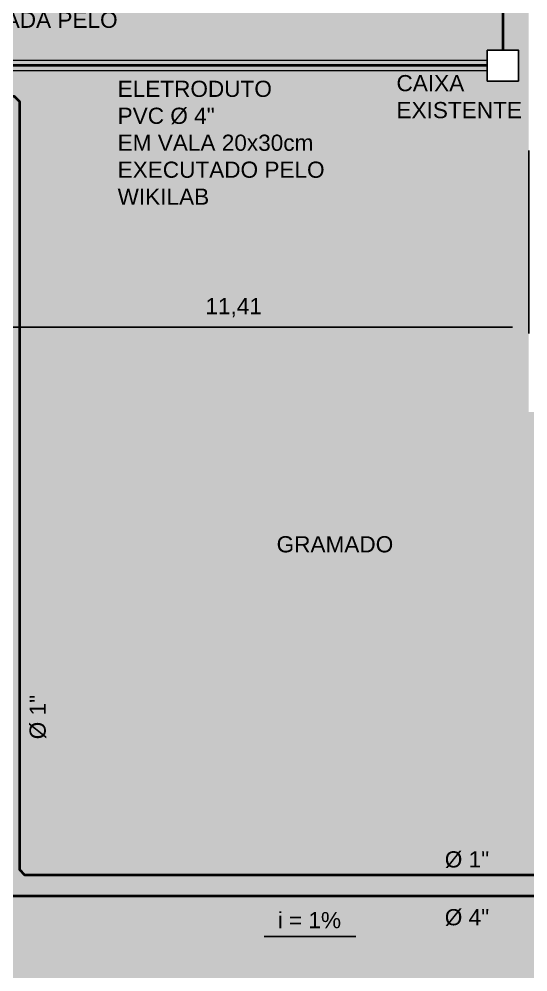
# Model space of a CAD drawing. Header units: millimetres. Extents: x 340455 to 340556, y 7380652 to 7380707.
# Drawn here: x 340488.4 to 340498.24, y 7380670.99 to 7380689.4 of the extents above; entities that cross this region are included whole.
import ezdxf

# ---------------------------------------------------------------- set-up
doc = ezdxf.new("R2010")
doc.units = ezdxf.units.MM
doc.linetypes.add('HIDDEN', pattern=[9.525, 6.35, -3.175])
for name, color, linetype, lineweight in [('Anotações', 14, 'Continuous', 5), ('Hachuras', 8, 'Continuous', 5), ('Projeções', 144, 'HIDDEN', 5)]:
    doc.layers.add(name, color=color, linetype=linetype, lineweight=lineweight)
for name, color, linetype, lineweight, true_color in [('Elétrica', 84, 'Continuous', 40, 0x23a40e), ('Esgoto', 36, 'Continuous', 40, 0x7a3b00), ('Hidráulica', 160, 'Continuous', 40, 0x0e30f1)]:
    doc.layers.add(name, color=color, linetype=linetype, lineweight=lineweight, true_color=true_color)
doc.styles.get("Standard").update_dxf_attribs({"font": 'arial.ttf'})
doc.styles.add('UFABCSBC$0$ROMANS', font='arial.ttf')
doc.dimstyles.new('DIM', dxfattribs={"dimscale": 0.125, "dimtxt": 2.5, "dimasz": 2.5, "dimexe": 1, "dimexo": 1, "dimgap": 1.5, "dimtad": 1, "dimzin": 4, "dimtxsty": 'UFABCSBC$0$ROMANS', "dimcen": 0.09, "dimclrt": 256, "dimadec": 0, "dimazin": 0, "dimtfac": 1, "dimtix": 1, "dimtofl": 0, "dimtmove": 2, "dimatfit": 3, "dimfxl": 1, "dimtolj": 1, "dimtzin": 0, "dimarcsym": 0})

# ---------------------------------------------------------------- blocks, each defined once
blk = doc.blocks.new('*D11')
at = {"layer": 'Anotações', "color": 0, "lineweight": -2, "ltscale": 5}
for p, q in [((340486.849, 7380686.864), (340486.849, 7380683.329)), ((340498.256, 7380686.864), (340498.256, 7380683.329))]:
    blk.add_line(p, q, dxfattribs=at)
at = {"layer": 'Anotações', "color": 0, "linetype": 'ByBlock', "lineweight": -2, "ltscale": 5}
blk.add_line((340487.161, 7380683.454), (340497.943, 7380683.454), dxfattribs=at)
at = {"layer": 'Anotações', "color": 0}
for points in [[(340487.161, 7380683.506), (340487.161, 7380683.402), (340486.849, 7380683.454)], [(340497.943, 7380683.402), (340497.943, 7380683.506), (340498.256, 7380683.454)]]:
    blk.add_solid(points, dxfattribs=at)
at = {"layer": 'Defpoints', "color": 0}
for p in [(340486.849, 7380686.989), (340498.256, 7380686.989), (340498.256, 7380683.454)]:
    blk.add_point(p, dxfattribs=at)
at = {"layer": 'Anotações', "insert": (340492.552, 7380683.829), "char_height": 0.3125, "attachment_point": 5, "style": 'UFABCSBC$0$ROMANS'}
blk.add_mtext('\\A1;11,41', dxfattribs=at)

msp = doc.modelspace()

# ---------------------------------------------------------------- hatches: boundary and pattern name
at = {"layer": 'Hachuras', "ltscale": 5, "true_color": 0xdce2d0, "transparency": 50331648}
h = msp.add_hatch(color=254, dxfattribs=at)
h.paths.add_polyline_path([(340467.818, 7380651.642), (340467.817, 7380695.447), (340514.289, 7380695.446), (340514.273, 7380651.642)])
h.paths.add_polyline_path([(340502.256, 7380681.813), (340498.256, 7380681.813), (340498.256, 7380689.813), (340502.256, 7380689.813), (340508.656, 7380689.813), (340508.656, 7380673.813), (340502.256, 7380673.813)], flags=16)
h.paths.add_polyline_path([(340497.456, 7380688.806), (340497.456, 7380688.206), (340498.056, 7380688.206), (340498.056, 7380688.806)], flags=16)
h.paths.add_polyline_path([(340483.757, 7380688.934), (340486.087, 7380688.934), (340486.087, 7380688.334), (340485.787, 7380688.334), (340485.787, 7380686.989), (340486.849, 7380686.989), (340486.859, 7380678.121), (340487.576, 7380678.121), (340487.576, 7380674.831), (340482.95, 7380674.831), (340482.95, 7380678.229), (340482.663, 7380678.229), (340482.663, 7380686.989), (340483.757, 7380686.989)], flags=16)
h.paths.add_polyline_path([(340487.421, 7380687.707), (340487.421, 7380687.107), (340488.021, 7380687.107), (340488.021, 7380687.707)], flags=16)
h.paths.add_polyline_path([(340487.421, 7380672.763), (340487.421, 7380672.163), (340488.021, 7380672.163), (340488.021, 7380672.763)], flags=16)
h.paths.add_polyline_path([(340509.056, 7380672.763), (340509.056, 7380672.163), (340509.656, 7380672.163), (340509.656, 7380672.763)], flags=16)
h.paths.add_polyline_path([(340509.056, 7380682.113), (340509.056, 7380681.513), (340509.656, 7380681.513), (340509.656, 7380682.113)], flags=16)
edge = h.paths.add_edge_path(flags=16)
edge.add_arc((340509.356, 7380688.055), 0.3, 0, 360)
h.paths.add_polyline_path([(340483.863, 7380674.066), (340483.863, 7380674.672), (340483.272, 7380674.672), (340483.272, 7380674.066)], flags=16)
h.paths.add_polyline_path([(340484.207, 7380673.328), (340484.207, 7380673.933), (340483.616, 7380673.933), (340483.616, 7380673.328)], flags=16)
h.paths.add_polyline_path([(340483.498, 7380673.057), (340483.498, 7380673.662), (340482.907, 7380673.662), (340482.907, 7380673.057)], flags=16)
h.paths.add_polyline_path([(340484.207, 7380672.504), (340484.207, 7380673.109), (340483.616, 7380673.109), (340483.616, 7380672.504)], flags=16)
h.paths.add_polyline_path([(340483.521, 7380672.071), (340483.521, 7380672.677), (340482.93, 7380672.677), (340482.93, 7380672.071)], flags=16)
h.paths.add_polyline_path([(340483.884, 7380671.38), (340483.884, 7380671.985), (340483.293, 7380671.985), (340483.293, 7380671.38)], flags=16)
h.paths.add_polyline_path([(340483.48, 7380669.998), (340483.48, 7380670.603), (340482.889, 7380670.603), (340482.889, 7380669.998)], flags=16)
h.paths.add_polyline_path([(340484.071, 7380668.353), (340484.071, 7380668.958), (340483.48, 7380668.958), (340483.48, 7380668.353)], flags=16)
h.paths.add_polyline_path([(340482.163, 7380675.524), (340482.163, 7380674.919), (340482.754, 7380674.919), (340482.754, 7380675.524)], flags=16)
h.paths.add_polyline_path([(340481.812, 7380676.235), (340481.812, 7380675.63), (340482.403, 7380675.63), (340482.403, 7380676.235)], flags=16)
h.paths.add_polyline_path([(340481.38, 7380675.515), (340481.38, 7380674.91), (340481.971, 7380674.91), (340481.971, 7380675.515)], flags=16)
h.paths.add_polyline_path([(340480.659, 7380675.821), (340480.659, 7380675.216), (340481.25, 7380675.216), (340481.25, 7380675.821)], flags=16)
h.paths.add_polyline_path([(340479.957, 7380676.118), (340479.957, 7380675.513), (340480.548, 7380675.513), (340480.548, 7380676.118)], flags=16)
h.paths.add_polyline_path([(340479.119, 7380675.713), (340479.119, 7380675.108), (340479.71, 7380675.108), (340479.71, 7380675.713)], flags=16)
h.paths.add_polyline_path([(340478.318, 7380675.416), (340478.318, 7380674.811), (340478.909, 7380674.811), (340478.909, 7380675.416)], flags=16)
h.paths.add_polyline_path([(340476.634, 7380675.884), (340476.634, 7380675.279), (340477.225, 7380675.279), (340477.225, 7380675.884)], flags=16)
h.paths.add_polyline_path([(340474.48, 7380674.894), (340474.48, 7380675.499), (340473.889, 7380675.499), (340473.889, 7380674.894)], flags=16)

# ---------------------------------------------------------------- linework, layer by layer
at = {"ltscale": 5}
for points in [[(340497.456, 7380688.806), (340497.456, 7380688.206), (340498.056, 7380688.206), (340498.056, 7380688.806), (340497.456, 7380688.806)], [(340497.456, 7380688.506), (340488.967, 7380688.506)]]:
    msp.add_lwpolyline(points, dxfattribs=at)
at = {"layer": 'Elétrica', "ltscale": 5}
msp.add_line((340497.456, 7380688.506), (340486.087, 7380688.506), dxfattribs=at)
msp.add_lwpolyline([(340497.756, 7380700.973), (340497.756, 7380688.806)], dxfattribs=at)
at = {"layer": 'Esgoto', "ltscale": 5}
msp.add_lwpolyline([(340488.021, 7380672.463), (340509.056, 7380672.463)], dxfattribs=at)
at = {"layer": 'Hidráulica', "ltscale": 5}
msp.add_lwpolyline([(340509.056, 7380688.055), (340508.956, 7380688.055), (340508.956, 7380672.963), (340508.856, 7380672.863), (340488.515, 7380672.863), (340488.415, 7380672.963), (340488.415, 7380687.808), (340488.315, 7380687.908), (340485.675, 7380687.908)], dxfattribs=at)
at = {"layer": 'Projeções', "ltscale": 5}
for p, q in [((340497.456, 7380688.606), (340486.087, 7380688.606)), ((340497.456, 7380688.406), (340486.087, 7380688.406))]:
    msp.add_line(p, q, dxfattribs=at)

# ---------------------------------------------------------------- texts
at = {"layer": 'Anotações', "ltscale": 5, "char_height": 0.3125, "attachment_point": 7}
for s, insert in [('{CAIXA DUPLA DE\\PALVENARIA \\P2x 30x30x30cm\\PCOM TAMPA DE\\PCONCRETO\\PEXECUTADA PELO\\PWIKILAB}', (340486.354, 7380688.714)), ('{CAIXA \\PEXISTENTE}', (340495.7, 7380687.485)), ('{ELETRODUTO\\PPVC %%C 4"\\PEM VALA 20x30cm\\PEXECUTADO PELO\\PWIKILAB}', (340490.308, 7380685.817)), ('{GRAMADO}', (340493.382, 7380679.095)), ('%%C 1"', (340496.634, 7380672.999)), ('i = 1%', (340493.403, 7380671.834)), ('%%C 4"', (340496.634, 7380671.881))]:
    msp.add_mtext(s, dxfattribs=dict(at, insert=insert))
at = {"layer": 'Anotações', "ltscale": 5, "insert": (340488.929, 7380675.487), "char_height": 0.3125, "attachment_point": 7, "rotation": 90}
msp.add_mtext('%%C 1"', dxfattribs=at)

# ---------------------------------------------------------------- dimensions: what is measured, and where the dimension line sits
at = {"layer": 'Anotações', "ltscale": 5}
dim = msp.add_linear_dim(base=(340498.256, 7380683.454), p1=(340486.849, 7380686.989), p2=(340498.256, 7380686.989), dimstyle='DIM', override={"dimlfac": 1}, dxfattribs=at)
dim.commit()
dim.dimension.update_dxf_attribs({"geometry": '*D11', "text_midpoint": (340492.552, 7380683.829)})

# ---------------------------------------------------------------- leaders
at = {"ltscale": 5}
msp.add_leader([(340494.916, 7380671.678), (340493.143, 7380671.678)], dimstyle='DIM', override={"dimgap": 1.5, "dimtad": 1}, dxfattribs=at)

doc.saveas('drawing.dxf')
